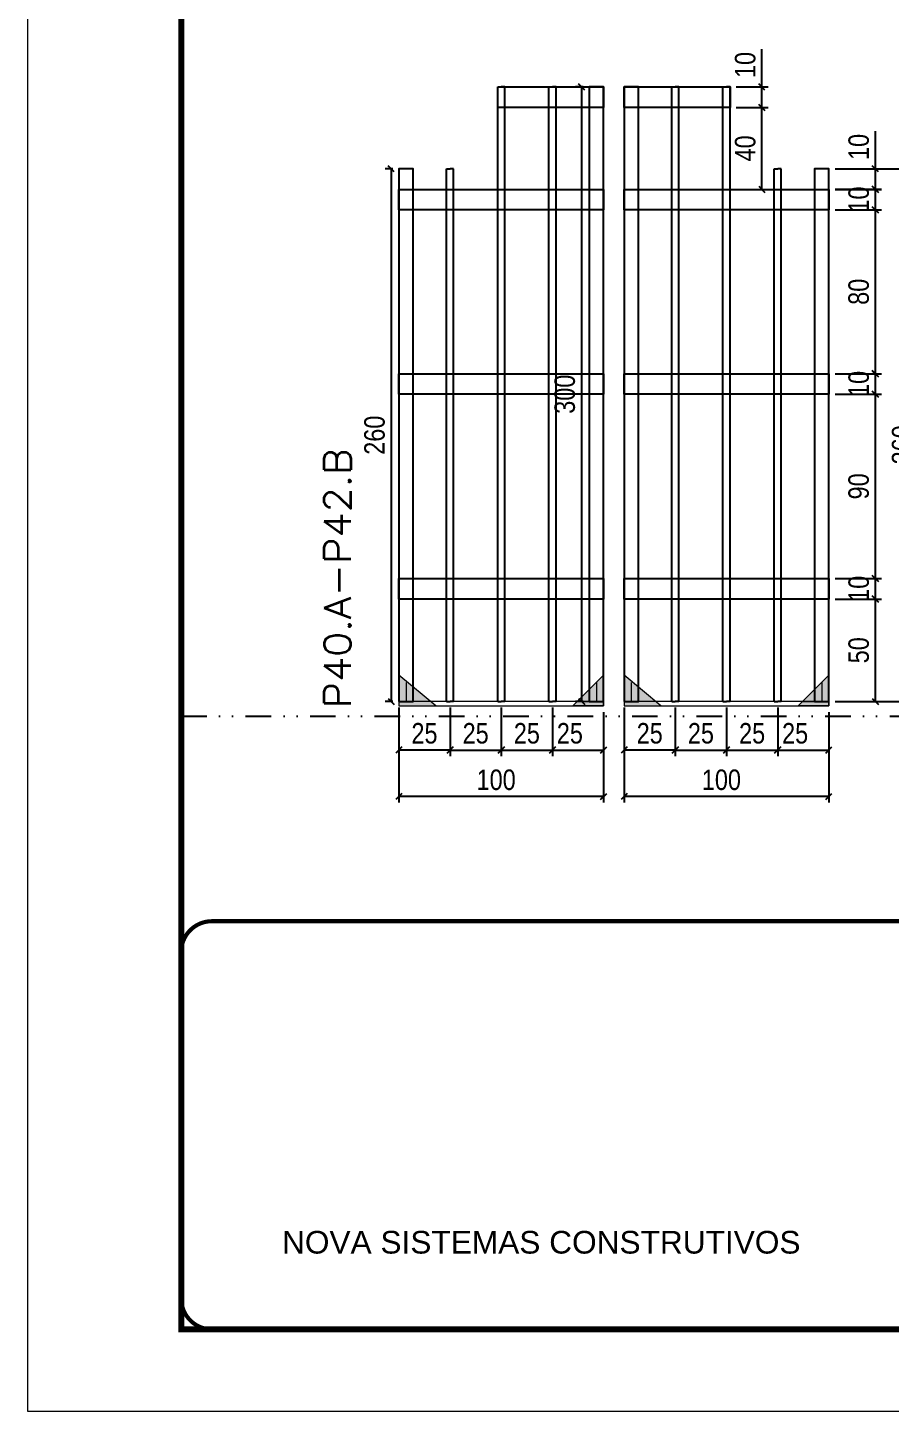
# Model space of a CAD drawing. Extents: x 14400 to 27878, y -21631 to 6985.
# Drawn here: x 14400 to 14821, y -12442 to -11767 of the extents above; entities that cross this region are included whole.
import ezdxf

# ---------------------------------------------------------------- set-up
doc = ezdxf.new("R2010")
doc.units = 0
for name, pattern in [('CONTINUO', [0]), ('DASHED', [0.75, 0.5, -0.25]), ('DIVIDE2', [0.625, 0.25, -0.125, 0, -0.125, 0, -0.125]), ('HIDDEN', [0.375, 0.25, -0.125])]:
    doc.linetypes.add(name, pattern=pattern)
for name, color, linetype in [('COTA', 241, 'Continuous'), ('Nível', 160, 'Continuous'), ('SARR_2.2x10', 60, 'Continuous'), ('SARR_3.5x7', 81, 'Continuous'), ('SARR_7x7', 40, 'Continuous')]:
    doc.layers.add(name, color=color, linetype=linetype)
for name, color, linetype, lineweight in [('Folhas', 255, 'Continuous', 9), ('Madeira', 126, 'Continuous', 18), ('Sarr 2.2x7', 40, 'Continuous', 9), ('SARRAFO DE PRESSAO', 251, 'DASHED', 9), ('Texto Seção', 7, 'Continuous', 15)]:
    doc.layers.add(name, color=color, linetype=linetype, lineweight=lineweight)
doc.styles.add('ARIAL', font='arial.ttf')
doc.styles.add('COTA TECNICA', font='techl___.ttf', dxfattribs={"height": 10})
doc.styles.add('REGUA-120', font='ROMANS.shx', dxfattribs={"height": 15})
doc.dimstyles.new('PAINEL', dxfattribs={"dimtxt": 10, "dimasz": 3, "dimexe": 3, "dimexo": 3, "dimgap": 3, "dimtad": 1, "dimdec": 1, "dimzin": 12, "dimdsep": 46, "dimtxsty": 'COTA TECNICA', "dimblk1": 'OBLIQUE', "dimblk2": 'OBLIQUE', "dimsah": 1, "dimcen": 0.9, "dimclrd": 4, "dimclre": 4, "dimclrt": 240, "dimadec": 1, "dimazin": 3, "dimtfac": 1, "dimtdec": 1, "dimtmove": 0, "dimatfit": 3, "dimfxl": 1, "dimtolj": 1, "dimtzin": 12, "dimarcsym": 0})

# ---------------------------------------------------------------- blocks, each defined once
blk = doc.blocks.new('9999999999')
at = {"color": 30, "linetype": 'CONTINUO', "const_width": 2}
blk.add_lwpolyline([(99583.98, 34230.21), (99583.98, 34414.45, 0.414214), (99568.98, 34429.45), (98228.98, 34429.45, 0.414214), (98213.98, 34414.45), (98213.98, 34245.21, 0.414214), (98228.98, 34230.21), (99583.98, 34230.21)], format="xyb", dxfattribs=at)
at = {"layer": 'Folhas'}
blk.add_lwpolyline([(98138.98, 34190.21), (99623.98, 34190.21), (99623.98, 35240.21), (98138.98, 35240.21)], close=True, dxfattribs=at)
at = {"layer": 'Folhas', "color": 30, "const_width": 3}
blk.add_lwpolyline([(98213.98, 34230.21), (99583.98, 34230.21), (99583.98, 35200.21), (98213.98, 35200.21)], close=True, dxfattribs=at)
at = {"color": 7, "linetype": 'Continuous', "ltscale": 5, "style": 'ARIAL'}
blk.add_text('NOVA SISTEMAS CONSTRUTIVOS', height=11.0592, dxfattribs=at).set_placement((98263.19, 34267.21))
blk = doc.blocks.new('_Oblique')
at = {"color": 0, "linetype": 'ByBlock', "lineweight": -2}
blk.add_line((-0.5, -0.5), (0.5, 0.5), dxfattribs=at)
blk = doc.blocks.new('*D4851')
at = {"layer": 'COTA', "color": 4, "lineweight": -2, "transparency": 16777216}
for p, q in [((14691.25, -12114.19), (14691.25, -12145.37)), ((14791.25, -12114.19), (14791.25, -12145.37)), ((14791.25, -12142.37), (14691.25, -12142.37))]:
    blk.add_line(p, q, dxfattribs=at)
at = {"layer": 'Defpoints', "color": 0, "transparency": 16777216}
for p in [(14691.25, -12111.19), (14791.25, -12111.19), (14691.25, -12142.37)]:
    blk.add_point(p, dxfattribs=at)
at = {"layer": 'COTA', "color": 4, "lineweight": -2, "transparency": 16777216, "xscale": 3, "yscale": 3, "zscale": 3, "rotation": 180}
blk.add_blockref('_Oblique', (14691.25, -12142.37), dxfattribs=at)
at = {"layer": 'COTA', "color": 4, "lineweight": -2, "transparency": 16777216, "xscale": 3, "yscale": 3, "zscale": 3}
blk.add_blockref('_Oblique', (14791.25, -12142.37), dxfattribs=at)
at = {"layer": 'COTA', "color": 240, "transparency": 16777216, "insert": (14738.75, -12134.27), "char_height": 10, "attachment_point": 5, "style": 'COTA TECNICA'}
blk.add_mtext('\\A1;100', dxfattribs=at)
blk = doc.blocks.new('*D4852')
at = {"layer": 'COTA', "color": 4, "lineweight": -2, "transparency": 16777216}
for p, q in [((14691.25, -12098.99), (14691.25, -12122.69)), ((14716.25, -12098.99), (14716.25, -12122.69)), ((14716.25, -12119.69), (14691.25, -12119.69))]:
    blk.add_line(p, q, dxfattribs=at)
at = {"layer": 'Defpoints', "color": 0, "transparency": 16777216}
for p in [(14691.25, -12095.99), (14716.25, -12095.99), (14691.25, -12119.69)]:
    blk.add_point(p, dxfattribs=at)
at = {"layer": 'COTA', "color": 4, "lineweight": -2, "transparency": 16777216, "xscale": 3, "yscale": 3, "zscale": 3, "rotation": 180}
blk.add_blockref('_Oblique', (14691.25, -12119.69), dxfattribs=at)
at = {"layer": 'COTA', "color": 4, "lineweight": -2, "transparency": 16777216, "xscale": 3, "yscale": 3, "zscale": 3}
blk.add_blockref('_Oblique', (14716.25, -12119.69), dxfattribs=at)
at = {"layer": 'COTA', "color": 240, "transparency": 16777216, "insert": (14703.75, -12111.58), "char_height": 10, "attachment_point": 5, "style": 'COTA TECNICA'}
blk.add_mtext('\\A1;25', dxfattribs=at)
blk = doc.blocks.new('*D4853')
at = {"layer": 'COTA', "color": 4, "lineweight": -2, "transparency": 16777216}
for p, q in [((14766.25, -12098.99), (14766.25, -12122.69)), ((14791.25, -12101.19), (14791.25, -12122.69)), ((14766.25, -12119.69), (14791.25, -12119.69))]:
    blk.add_line(p, q, dxfattribs=at)
at = {"layer": 'Defpoints', "color": 0, "transparency": 16777216}
for p in [(14766.25, -12095.99), (14791.25, -12098.19), (14791.25, -12119.69)]:
    blk.add_point(p, dxfattribs=at)
at = {"layer": 'COTA', "color": 4, "lineweight": -2, "transparency": 16777216, "xscale": 3, "yscale": 3, "zscale": 3, "rotation": 180}
blk.add_blockref('_Oblique', (14766.25, -12119.69), dxfattribs=at)
at = {"layer": 'COTA', "color": 4, "lineweight": -2, "transparency": 16777216, "xscale": 3, "yscale": 3, "zscale": 3}
blk.add_blockref('_Oblique', (14791.25, -12119.69), dxfattribs=at)
at = {"layer": 'COTA', "color": 240, "transparency": 16777216, "insert": (14774.75, -12111.58), "char_height": 10, "attachment_point": 5, "style": 'COTA TECNICA'}
blk.add_mtext('\\A1;25', dxfattribs=at)
blk = doc.blocks.new('*D4854')
at = {"layer": 'COTA', "color": 4, "lineweight": -2, "transparency": 16777216}
for p, q in [((14716.25, -12098.99), (14716.25, -12122.69)), ((14741.25, -12098.99), (14741.25, -12122.69)), ((14716.25, -12119.69), (14741.25, -12119.69))]:
    blk.add_line(p, q, dxfattribs=at)
at = {"layer": 'Defpoints', "color": 0, "transparency": 16777216}
for p in [(14716.25, -12095.99), (14741.25, -12095.99), (14741.25, -12119.69)]:
    blk.add_point(p, dxfattribs=at)
at = {"layer": 'COTA', "color": 4, "lineweight": -2, "transparency": 16777216, "xscale": 3, "yscale": 3, "zscale": 3, "rotation": 180}
blk.add_blockref('_Oblique', (14716.25, -12119.69), dxfattribs=at)
at = {"layer": 'COTA', "color": 4, "lineweight": -2, "transparency": 16777216, "xscale": 3, "yscale": 3, "zscale": 3}
blk.add_blockref('_Oblique', (14741.25, -12119.69), dxfattribs=at)
at = {"layer": 'COTA', "color": 240, "transparency": 16777216, "insert": (14728.75, -12111.58), "char_height": 10, "attachment_point": 5, "style": 'COTA TECNICA'}
blk.add_mtext('\\A1;25', dxfattribs=at)
blk = doc.blocks.new('*D4855')
at = {"layer": 'COTA', "color": 4, "lineweight": -2, "transparency": 16777216}
for p, q in [((14794.25, -12045.99), (14816.94, -12045.99)), ((14813.94, -12095.99), (14813.94, -12045.99)), ((14794.25, -12095.99), (14816.94, -12095.99))]:
    blk.add_line(p, q, dxfattribs=at)
at = {"layer": 'Defpoints', "color": 0, "transparency": 16777216}
for p in [(14791.25, -12045.99), (14813.94, -12045.99), (14791.25, -12095.99)]:
    blk.add_point(p, dxfattribs=at)
at = {"layer": 'COTA', "color": 4, "lineweight": -2, "transparency": 16777216, "xscale": 3, "yscale": 3, "zscale": 3}
for p, rotation in [((14813.94, -12045.99), 90), ((14813.94, -12095.99), 270)]:
    blk.add_blockref('_Oblique', p, dxfattribs=dict(at, rotation=rotation))
at = {"layer": 'COTA', "color": 240, "transparency": 16777216, "insert": (14805.83, -12070.99), "char_height": 10, "attachment_point": 5, "rotation": 90, "style": 'COTA TECNICA'}
blk.add_mtext('\\A1;50', dxfattribs=at)
blk = doc.blocks.new('*D4856')
at = {"layer": 'COTA', "color": 4, "lineweight": -2, "transparency": 16777216}
for p, q in [((14741.25, -12098.99), (14741.25, -12122.69)), ((14766.25, -12098.99), (14766.25, -12122.69)), ((14741.25, -12119.69), (14766.25, -12119.69))]:
    blk.add_line(p, q, dxfattribs=at)
at = {"layer": 'Defpoints', "color": 0, "transparency": 16777216}
for p in [(14741.25, -12095.99), (14766.25, -12095.99), (14766.25, -12119.69)]:
    blk.add_point(p, dxfattribs=at)
at = {"layer": 'COTA', "color": 4, "lineweight": -2, "transparency": 16777216, "xscale": 3, "yscale": 3, "zscale": 3, "rotation": 180}
blk.add_blockref('_Oblique', (14741.25, -12119.69), dxfattribs=at)
at = {"layer": 'COTA', "color": 4, "lineweight": -2, "transparency": 16777216, "xscale": 3, "yscale": 3, "zscale": 3}
blk.add_blockref('_Oblique', (14766.25, -12119.69), dxfattribs=at)
at = {"layer": 'COTA', "color": 240, "transparency": 16777216, "insert": (14753.75, -12111.58), "char_height": 10, "attachment_point": 5, "style": 'COTA TECNICA'}
blk.add_mtext('\\A1;25', dxfattribs=at)
blk = doc.blocks.new('*D4857')
at = {"layer": 'COTA', "color": 4, "lineweight": -2, "transparency": 16777216}
for p, q in [((14794.25, -12035.99), (14816.94, -12035.99)), ((14813.94, -12045.99), (14813.94, -12035.99)), ((14794.25, -12045.99), (14816.94, -12045.99))]:
    blk.add_line(p, q, dxfattribs=at)
at = {"layer": 'Defpoints', "color": 0, "transparency": 16777216}
for p in [(14791.25, -12035.99), (14813.94, -12035.99), (14791.25, -12045.99)]:
    blk.add_point(p, dxfattribs=at)
at = {"layer": 'COTA', "color": 4, "lineweight": -2, "transparency": 16777216, "xscale": 3, "yscale": 3, "zscale": 3}
for p, rotation in [((14813.94, -12035.99), 90), ((14813.94, -12045.99), 270)]:
    blk.add_blockref('_Oblique', p, dxfattribs=dict(at, rotation=rotation))
at = {"layer": 'COTA', "color": 240, "transparency": 16777216, "insert": (14805.84, -12040.99), "char_height": 10, "attachment_point": 5, "rotation": 90, "style": 'COTA TECNICA'}
blk.add_mtext('\\A1;10', dxfattribs=at)
blk = doc.blocks.new('*D4858')
at = {"layer": 'COTA', "color": 4, "lineweight": -2, "transparency": 16777216}
for p, q in [((14794.25, -11945.99), (14816.94, -11945.99)), ((14813.94, -12035.99), (14813.94, -11945.99)), ((14794.25, -12035.99), (14816.94, -12035.99))]:
    blk.add_line(p, q, dxfattribs=at)
at = {"layer": 'Defpoints', "color": 0, "transparency": 16777216}
for p in [(14791.25, -11945.99), (14813.94, -11945.99), (14791.25, -12035.99)]:
    blk.add_point(p, dxfattribs=at)
at = {"layer": 'COTA', "color": 4, "lineweight": -2, "transparency": 16777216, "xscale": 3, "yscale": 3, "zscale": 3}
for p, rotation in [((14813.94, -11945.99), 90), ((14813.94, -12035.99), 270)]:
    blk.add_blockref('_Oblique', p, dxfattribs=dict(at, rotation=rotation))
at = {"layer": 'COTA', "color": 240, "transparency": 16777216, "insert": (14805.81, -11990.99), "char_height": 10, "attachment_point": 5, "rotation": 90, "style": 'COTA TECNICA'}
blk.add_mtext('\\A1;90', dxfattribs=at)
blk = doc.blocks.new('*D4859')
at = {"layer": 'COTA', "color": 4, "lineweight": -2, "transparency": 16777216}
for p, q in [((14794.25, -11935.99), (14816.94, -11935.99)), ((14813.94, -11945.99), (14813.94, -11935.99)), ((14794.25, -11945.99), (14816.94, -11945.99))]:
    blk.add_line(p, q, dxfattribs=at)
at = {"layer": 'Defpoints', "color": 0, "transparency": 16777216}
for p in [(14791.25, -11935.99), (14813.94, -11935.99), (14791.25, -11945.99)]:
    blk.add_point(p, dxfattribs=at)
at = {"layer": 'COTA', "color": 4, "lineweight": -2, "transparency": 16777216, "xscale": 3, "yscale": 3, "zscale": 3}
for p, rotation in [((14813.94, -11935.99), 90), ((14813.94, -11945.99), 270)]:
    blk.add_blockref('_Oblique', p, dxfattribs=dict(at, rotation=rotation))
at = {"layer": 'COTA', "color": 240, "transparency": 16777216, "insert": (14805.84, -11940.99), "char_height": 10, "attachment_point": 5, "rotation": 90, "style": 'COTA TECNICA'}
blk.add_mtext('\\A1;10', dxfattribs=at)
blk = doc.blocks.new('*D4860')
at = {"layer": 'COTA', "color": 4, "lineweight": -2, "transparency": 16777216}
for p, q in [((14794.25, -11836.03), (14838.16, -11836.03)), ((14835.16, -12096.03), (14835.16, -11836.03)), ((14794.25, -12096.03), (14838.16, -12096.03))]:
    blk.add_line(p, q, dxfattribs=at)
at = {"layer": 'Defpoints', "color": 0, "transparency": 16777216}
for p in [(14791.25, -11836.03), (14835.16, -11836.03), (14791.25, -12096.03)]:
    blk.add_point(p, dxfattribs=at)
at = {"layer": 'COTA', "color": 4, "lineweight": -2, "transparency": 16777216, "xscale": 3, "yscale": 3, "zscale": 3}
for p, rotation in [((14835.16, -11836.03), 90), ((14835.16, -12096.03), 270)]:
    blk.add_blockref('_Oblique', p, dxfattribs=dict(at, rotation=rotation))
at = {"layer": 'COTA', "color": 240, "transparency": 16777216, "insert": (14827.06, -11970.73), "char_height": 10, "attachment_point": 5, "rotation": 90, "style": 'COTA TECNICA'}
blk.add_mtext('\\A1;260', dxfattribs=at)
blk = doc.blocks.new('*D4861')
at = {"layer": 'COTA', "color": 4, "lineweight": -2, "transparency": 16777216}
for p, q in [((14581.25, -12114.19), (14581.25, -12145.37)), ((14681.25, -12114.19), (14681.25, -12145.37)), ((14681.25, -12142.37), (14581.25, -12142.37))]:
    blk.add_line(p, q, dxfattribs=at)
at = {"layer": 'Defpoints', "color": 0, "transparency": 16777216}
for p in [(14581.25, -12111.19), (14681.25, -12111.19), (14581.25, -12142.37)]:
    blk.add_point(p, dxfattribs=at)
at = {"layer": 'COTA', "color": 4, "lineweight": -2, "transparency": 16777216, "xscale": 3, "yscale": 3, "zscale": 3, "rotation": 180}
blk.add_blockref('_Oblique', (14581.25, -12142.37), dxfattribs=at)
at = {"layer": 'COTA', "color": 4, "lineweight": -2, "transparency": 16777216, "xscale": 3, "yscale": 3, "zscale": 3}
blk.add_blockref('_Oblique', (14681.25, -12142.37), dxfattribs=at)
at = {"layer": 'COTA', "color": 240, "transparency": 16777216, "insert": (14628.75, -12134.27), "char_height": 10, "attachment_point": 5, "style": 'COTA TECNICA'}
blk.add_mtext('\\A1;100', dxfattribs=at)
blk = doc.blocks.new('*D4862')
at = {"layer": 'COTA', "color": 4, "lineweight": -2, "transparency": 16777216}
for p, q in [((14581.25, -12098.99), (14581.25, -12122.69)), ((14606.25, -12098.99), (14606.25, -12122.69)), ((14606.25, -12119.69), (14581.25, -12119.69))]:
    blk.add_line(p, q, dxfattribs=at)
at = {"layer": 'Defpoints', "color": 0, "transparency": 16777216}
for p in [(14581.25, -12095.99), (14606.25, -12095.99), (14581.25, -12119.69)]:
    blk.add_point(p, dxfattribs=at)
at = {"layer": 'COTA', "color": 4, "lineweight": -2, "transparency": 16777216, "xscale": 3, "yscale": 3, "zscale": 3, "rotation": 180}
blk.add_blockref('_Oblique', (14581.25, -12119.69), dxfattribs=at)
at = {"layer": 'COTA', "color": 4, "lineweight": -2, "transparency": 16777216, "xscale": 3, "yscale": 3, "zscale": 3}
blk.add_blockref('_Oblique', (14606.25, -12119.69), dxfattribs=at)
at = {"layer": 'COTA', "color": 240, "transparency": 16777216, "insert": (14593.75, -12111.58), "char_height": 10, "attachment_point": 5, "style": 'COTA TECNICA'}
blk.add_mtext('\\A1;25', dxfattribs=at)
blk = doc.blocks.new('*D4878')
at = {"layer": 'COTA', "color": 4, "lineweight": -2, "transparency": 16777216}
for p, q in [((14656.25, -12098.99), (14656.25, -12122.69)), ((14681.25, -12101.19), (14681.25, -12122.69)), ((14656.25, -12119.69), (14681.25, -12119.69))]:
    blk.add_line(p, q, dxfattribs=at)
at = {"layer": 'Defpoints', "color": 0, "transparency": 16777216}
for p in [(14656.25, -12095.99), (14681.25, -12098.19), (14681.25, -12119.69)]:
    blk.add_point(p, dxfattribs=at)
at = {"layer": 'COTA', "color": 4, "lineweight": -2, "transparency": 16777216, "xscale": 3, "yscale": 3, "zscale": 3, "rotation": 180}
blk.add_blockref('_Oblique', (14656.25, -12119.69), dxfattribs=at)
at = {"layer": 'COTA', "color": 4, "lineweight": -2, "transparency": 16777216, "xscale": 3, "yscale": 3, "zscale": 3}
blk.add_blockref('_Oblique', (14681.25, -12119.69), dxfattribs=at)
at = {"layer": 'COTA', "color": 240, "transparency": 16777216, "insert": (14664.75, -12111.58), "char_height": 10, "attachment_point": 5, "style": 'COTA TECNICA'}
blk.add_mtext('\\A1;25', dxfattribs=at)
blk = doc.blocks.new('*D4879')
at = {"layer": 'COTA', "color": 4, "lineweight": -2, "transparency": 16777216}
for p, q in [((14606.25, -12098.99), (14606.25, -12122.69)), ((14631.25, -12098.99), (14631.25, -12122.69)), ((14606.25, -12119.69), (14631.25, -12119.69))]:
    blk.add_line(p, q, dxfattribs=at)
at = {"layer": 'Defpoints', "color": 0, "transparency": 16777216}
for p in [(14606.25, -12095.99), (14631.25, -12095.99), (14631.25, -12119.69)]:
    blk.add_point(p, dxfattribs=at)
at = {"layer": 'COTA', "color": 4, "lineweight": -2, "transparency": 16777216, "xscale": 3, "yscale": 3, "zscale": 3, "rotation": 180}
blk.add_blockref('_Oblique', (14606.25, -12119.69), dxfattribs=at)
at = {"layer": 'COTA', "color": 4, "lineweight": -2, "transparency": 16777216, "xscale": 3, "yscale": 3, "zscale": 3}
blk.add_blockref('_Oblique', (14631.25, -12119.69), dxfattribs=at)
at = {"layer": 'COTA', "color": 240, "transparency": 16777216, "insert": (14618.75, -12111.58), "char_height": 10, "attachment_point": 5, "style": 'COTA TECNICA'}
blk.add_mtext('\\A1;25', dxfattribs=at)
blk = doc.blocks.new('*D4880')
at = {"layer": 'COTA', "color": 4, "lineweight": -2, "transparency": 16777216}
for p, q in [((14631.25, -12098.99), (14631.25, -12122.69)), ((14656.25, -12098.99), (14656.25, -12122.69)), ((14631.25, -12119.69), (14656.25, -12119.69))]:
    blk.add_line(p, q, dxfattribs=at)
at = {"layer": 'Defpoints', "color": 0, "transparency": 16777216}
for p in [(14631.25, -12095.99), (14656.25, -12095.99), (14656.25, -12119.69)]:
    blk.add_point(p, dxfattribs=at)
at = {"layer": 'COTA', "color": 4, "lineweight": -2, "transparency": 16777216, "xscale": 3, "yscale": 3, "zscale": 3, "rotation": 180}
blk.add_blockref('_Oblique', (14631.25, -12119.69), dxfattribs=at)
at = {"layer": 'COTA', "color": 4, "lineweight": -2, "transparency": 16777216, "xscale": 3, "yscale": 3, "zscale": 3}
blk.add_blockref('_Oblique', (14656.25, -12119.69), dxfattribs=at)
at = {"layer": 'COTA', "color": 240, "transparency": 16777216, "insert": (14643.75, -12111.58), "char_height": 10, "attachment_point": 5, "style": 'COTA TECNICA'}
blk.add_mtext('\\A1;25', dxfattribs=at)
blk = doc.blocks.new('*D4887')
at = {"layer": 'COTA', "color": 4, "lineweight": -2, "transparency": 16777216}
for p, q in [((14671.25, -11796.03), (14667.51, -11796.03)), ((14670.51, -11796.03), (14670.51, -12095.99)), ((14671.25, -12095.99), (14667.51, -12095.99))]:
    blk.add_line(p, q, dxfattribs=at)
at = {"layer": 'Defpoints', "color": 0, "transparency": 16777216}
for p in [(14674.25, -11796.03), (14670.51, -12095.99), (14674.25, -12095.99)]:
    blk.add_point(p, dxfattribs=at)
at = {"layer": 'COTA', "color": 4, "lineweight": -2, "transparency": 16777216, "xscale": 3, "yscale": 3, "zscale": 3}
for p, rotation in [((14670.51, -11796.03), 90), ((14670.51, -12095.99), 270)]:
    blk.add_blockref('_Oblique', p, dxfattribs=dict(at, rotation=rotation))
at = {"layer": 'COTA', "color": 240, "transparency": 16777216, "insert": (14662.29, -11946.01), "char_height": 10, "attachment_point": 5, "rotation": 90, "style": 'COTA TECNICA'}
blk.add_mtext('\\A1;300', dxfattribs=at)
blk = doc.blocks.new('*D4884')
at = {"layer": 'COTA', "color": 4, "lineweight": -2, "transparency": 16777216}
for p, q in [((14578.25, -11836.03), (14574.5, -11836.03)), ((14577.5, -11836.03), (14577.5, -12095.99)), ((14578.25, -12095.99), (14574.5, -12095.99))]:
    blk.add_line(p, q, dxfattribs=at)
at = {"layer": 'Defpoints', "color": 0, "transparency": 16777216}
for p in [(14581.25, -11836.03), (14577.5, -12095.99), (14581.25, -12095.99)]:
    blk.add_point(p, dxfattribs=at)
at = {"layer": 'COTA', "color": 4, "lineweight": -2, "transparency": 16777216, "xscale": 3, "yscale": 3, "zscale": 3}
for p, rotation in [((14577.5, -11836.03), 90), ((14577.5, -12095.99), 270)]:
    blk.add_blockref('_Oblique', p, dxfattribs=dict(at, rotation=rotation))
at = {"layer": 'COTA', "color": 240, "transparency": 16777216, "insert": (14569.4, -11966.01), "char_height": 10, "attachment_point": 5, "rotation": 90, "style": 'COTA TECNICA'}
blk.add_mtext('\\A1;260', dxfattribs=at)
blk = doc.blocks.new('*D4888')
at = {"layer": 'COTA', "color": 4, "lineweight": -2, "transparency": 16777216}
for p, q in [((14794.25, -11855.99), (14816.94, -11855.99)), ((14813.94, -11936.03), (14813.94, -11855.99)), ((14794.25, -11936.03), (14816.94, -11936.03))]:
    blk.add_line(p, q, dxfattribs=at)
at = {"layer": 'Defpoints', "color": 0, "transparency": 16777216}
for p in [(14791.25, -11855.99), (14813.94, -11855.99), (14791.25, -11936.03)]:
    blk.add_point(p, dxfattribs=at)
at = {"layer": 'COTA', "color": 4, "lineweight": -2, "transparency": 16777216, "xscale": 3, "yscale": 3, "zscale": 3}
for p, rotation in [((14813.94, -11855.99), 90), ((14813.94, -11936.03), 270)]:
    blk.add_blockref('_Oblique', p, dxfattribs=dict(at, rotation=rotation))
at = {"layer": 'COTA', "color": 240, "transparency": 16777216, "insert": (14805.82, -11896.01), "char_height": 10, "attachment_point": 5, "rotation": 90, "style": 'COTA TECNICA'}
blk.add_mtext('\\A1;80', dxfattribs=at)
blk = doc.blocks.new('*D4889')
at = {"layer": 'COTA', "color": 4, "lineweight": -2, "transparency": 16777216}
for p, q in [((14794.25, -11845.99), (14816.94, -11845.99)), ((14813.94, -11855.99), (14813.94, -11845.99)), ((14794.25, -11855.99), (14816.94, -11855.99))]:
    blk.add_line(p, q, dxfattribs=at)
at = {"layer": 'Defpoints', "color": 0, "transparency": 16777216}
for p in [(14791.25, -11845.99), (14813.94, -11845.99), (14791.25, -11855.99)]:
    blk.add_point(p, dxfattribs=at)
at = {"layer": 'COTA', "color": 4, "lineweight": -2, "transparency": 16777216, "xscale": 3, "yscale": 3, "zscale": 3}
for p, rotation in [((14813.94, -11845.99), 90), ((14813.94, -11855.99), 270)]:
    blk.add_blockref('_Oblique', p, dxfattribs=dict(at, rotation=rotation))
at = {"layer": 'COTA', "color": 240, "transparency": 16777216, "insert": (14805.84, -11850.99), "char_height": 10, "attachment_point": 5, "rotation": 90, "style": 'COTA TECNICA'}
blk.add_mtext('\\A1;10', dxfattribs=at)
blk = doc.blocks.new('*D4890')
at = {"layer": 'COTA', "color": 4, "lineweight": -2, "transparency": 16777216}
for p, q in [((14813.94, -11836.03), (14813.94, -11817.6)), ((14794.25, -11836.03), (14816.94, -11836.03)), ((14813.94, -11846.03), (14813.94, -11836.03)), ((14794.25, -11846.03), (14816.94, -11846.03))]:
    blk.add_line(p, q, dxfattribs=at)
at = {"layer": 'Defpoints', "color": 0, "transparency": 16777216}
for p in [(14791.25, -11836.03), (14813.94, -11836.03), (14791.25, -11846.03)]:
    blk.add_point(p, dxfattribs=at)
at = {"layer": 'COTA', "color": 4, "lineweight": -2, "transparency": 16777216, "xscale": 3, "yscale": 3, "zscale": 3}
for p, rotation in [((14813.94, -11836.03), 90), ((14813.94, -11846.03), 270)]:
    blk.add_blockref('_Oblique', p, dxfattribs=dict(at, rotation=rotation))
at = {"layer": 'COTA', "color": 240, "transparency": 16777216, "insert": (14805.84, -11825.31), "char_height": 10, "attachment_point": 5, "rotation": 90, "style": 'COTA TECNICA'}
blk.add_mtext('\\A1;10', dxfattribs=at)
blk = doc.blocks.new('*D4891')
at = {"layer": 'COTA', "color": 4, "lineweight": -2, "transparency": 16777216}
for p, q in [((14746, -11806.03), (14761.53, -11806.03)), ((14758.53, -11846.03), (14758.53, -11806.03)), ((14746, -11846.03), (14761.53, -11846.03))]:
    blk.add_line(p, q, dxfattribs=at)
at = {"layer": 'Defpoints', "color": 0, "transparency": 16777216}
for p in [(14743, -11806.03), (14758.53, -11806.03), (14743, -11846.03)]:
    blk.add_point(p, dxfattribs=at)
at = {"layer": 'COTA', "color": 4, "lineweight": -2, "transparency": 16777216, "xscale": 3, "yscale": 3, "zscale": 3}
for p, rotation in [((14758.53, -11806.03), 90), ((14758.53, -11846.03), 270)]:
    blk.add_blockref('_Oblique', p, dxfattribs=dict(at, rotation=rotation))
at = {"layer": 'COTA', "color": 240, "transparency": 16777216, "insert": (14750.42, -11826.03), "char_height": 10, "attachment_point": 5, "rotation": 90, "style": 'COTA TECNICA'}
blk.add_mtext('\\A1;40', dxfattribs=at)
blk = doc.blocks.new('*D4892')
at = {"layer": 'COTA', "color": 4, "lineweight": -2, "transparency": 16777216}
for p, q in [((14758.53, -11796.03), (14758.53, -11777.6)), ((14746, -11796.03), (14761.53, -11796.03)), ((14758.53, -11806.03), (14758.53, -11796.03)), ((14746, -11806.03), (14761.53, -11806.03))]:
    blk.add_line(p, q, dxfattribs=at)
at = {"layer": 'Defpoints', "color": 0, "transparency": 16777216}
for p in [(14743, -11796.03), (14758.53, -11796.03), (14743, -11806.03)]:
    blk.add_point(p, dxfattribs=at)
at = {"layer": 'COTA', "color": 4, "lineweight": -2, "transparency": 16777216, "xscale": 3, "yscale": 3, "zscale": 3}
for p, rotation in [((14758.53, -11796.03), 90), ((14758.53, -11806.03), 270)]:
    blk.add_blockref('_Oblique', p, dxfattribs=dict(at, rotation=rotation))
at = {"layer": 'COTA', "color": 240, "transparency": 16777216, "insert": (14750.42, -11785.31), "char_height": 10, "attachment_point": 5, "rotation": 90, "style": 'COTA TECNICA'}
blk.add_mtext('\\A1;10', dxfattribs=at)

msp = doc.modelspace()

# ---------------------------------------------------------------- hatches: boundary and pattern name
at = {"layer": 'Madeira'}
h = msp.add_hatch(color=252, dxfattribs=at)
h.dxf.hatch_style = 2
h.paths.add_polyline_path([(14581.25, -12083.19), (14581.25, -12098.19), (14599.25, -12098.19)])
h = msp.add_hatch(color=252, dxfattribs=at)
h.dxf.hatch_style = 2
h.paths.add_polyline_path([(14681.25, -12083.19), (14681.25, -12098.19), (14666.25, -12098.19)])
h = msp.add_hatch(color=252, dxfattribs=at)
h.dxf.hatch_style = 2
h.paths.add_polyline_path([(14691.25, -12083.19), (14691.25, -12098.19), (14709.25, -12098.19)])
h = msp.add_hatch(color=252, dxfattribs=at)
h.dxf.hatch_style = 2
h.paths.add_polyline_path([(14791.25, -12083.19), (14791.25, -12098.19), (14776.25, -12098.19)])

# ---------------------------------------------------------------- linework, layer by layer
at = {"layer": 'Madeira', "color": 1, "linetype": 'HIDDEN'}
for p, q in [((14584.75, -12086.69), (14584.75, -12095.99)), ((14584.75, -12086.69), (14584.75, -12095.99)), ((14677.75, -12086.69), (14677.75, -12095.99)), ((14677.75, -12086.69), (14677.75, -12095.99)), ((14694.75, -12086.69), (14694.75, -12095.99)), ((14694.75, -12086.69), (14694.75, -12095.99)), ((14787.75, -12086.69), (14787.75, -12095.99)), ((14787.75, -12086.69), (14787.75, -12095.99)), ((14591.08, -12095.99), (14581.25, -12095.99)), ((14591.08, -12095.99), (14581.25, -12095.99)), ((14597.05, -12095.99), (14581.25, -12095.99)), ((14588.25, -12090.19), (14588.25, -12095.99)), ((14668.45, -12095.99), (14681.25, -12095.99)), ((14671.41, -12095.99), (14681.25, -12095.99)), ((14671.41, -12095.99), (14681.25, -12095.99)), ((14701.08, -12095.99), (14691.25, -12095.99)), ((14701.08, -12095.99), (14691.25, -12095.99)), ((14707.05, -12095.99), (14691.25, -12095.99)), ((14698.25, -12090.19), (14698.25, -12095.99)), ((14778.45, -12095.99), (14791.25, -12095.99)), ((14781.41, -12095.99), (14791.25, -12095.99)), ((14781.41, -12095.99), (14791.25, -12095.99))]:
    msp.add_line(p, q, dxfattribs=at)
at = {"layer": 'Madeira'}
for p, q in [((14581.25, -12095.99), (14581.25, -12098.19)), ((14581.25, -12095.99), (14581.25, -12098.19)), ((14581.25, -12095.99), (14581.25, -12098.19)), ((14691.25, -12095.99), (14691.25, -12098.19)), ((14691.25, -12095.99), (14691.25, -12098.19)), ((14691.25, -12095.99), (14691.25, -12098.19))]:
    msp.add_line(p, q, dxfattribs=at)
at = {"layer": 'Madeira', "color": 0}
for points in [[(14581.25, -12083.19), (14581.25, -12098.19), (14599.25, -12098.19), (14581.25, -12083.19)], [(14681.25, -12083.19), (14681.25, -12098.19), (14666.25, -12098.19), (14681.25, -12083.19)], [(14691.25, -12083.19), (14691.25, -12098.19), (14709.25, -12098.19), (14691.25, -12083.19)], [(14791.25, -12083.19), (14791.25, -12098.19), (14776.25, -12098.19), (14791.25, -12083.19)]]:
    msp.add_lwpolyline(points, dxfattribs=at)
at = {"layer": 'Nível', "color": 4, "linetype": 'DIVIDE2', "ltscale": 50}
msp.add_line((14474.97, -12103.19), (15844.97, -12103.19), dxfattribs=at)
at = {"layer": 'Sarr 2.2x7'}
for points in [[(14681.25, -12095.99), (14581.25, -12095.99), (14581.25, -12098.19), (14681.25, -12098.19)], [(14791.25, -12095.99), (14691.25, -12095.99), (14691.25, -12098.19), (14791.25, -12098.19)]]:
    msp.add_lwpolyline(points, close=True, dxfattribs=at)
at = {"layer": 'SARR_2.2x10'}
for points in [[(14629.5, -11796.03), (14681.25, -11796.03), (14681.25, -11806.03), (14629.5, -11806.03)], [(14691.25, -11796.03), (14743, -11796.03), (14743, -11806.03), (14691.25, -11806.03)], [(14581.25, -11846.03), (14681.25, -11846.03), (14681.25, -11856.03), (14581.25, -11856.03)], [(14691.25, -11846.03), (14791.25, -11846.03), (14791.25, -11856.03), (14691.25, -11856.03)], [(14581.25, -11936.03), (14681.25, -11936.03), (14681.25, -11946.03), (14581.25, -11946.03)], [(14691.25, -11936.03), (14791.25, -11936.03), (14791.25, -11946.03), (14691.25, -11946.03)], [(14581.25, -12036.03), (14681.25, -12036.03), (14681.25, -12046.03), (14581.25, -12046.03)], [(14691.25, -12036.03), (14791.25, -12036.03), (14791.25, -12046.03), (14691.25, -12046.03)]]:
    msp.add_lwpolyline(points, close=True, dxfattribs=at)
at = {"layer": 'SARR_3.5x7'}
for p, q in [((14629.5, -12095.99), (14629.5, -11796.03)), ((14629.5, -11796.03), (14631.25, -11796.03)), ((14633, -11796.03), (14631.25, -11796.03)), ((14633, -12095.99), (14633, -11796.03)), ((14654.5, -12095.99), (14654.5, -11796.03)), ((14654.5, -11796.03), (14656.25, -11796.03)), ((14658, -11796.03), (14656.25, -11796.03)), ((14658, -12095.99), (14658, -11796.03)), ((14714.5, -12095.99), (14714.5, -11796.03)), ((14714.5, -11796.03), (14716.25, -11796.03)), ((14718, -11796.03), (14716.25, -11796.03)), ((14718, -12095.99), (14718, -11796.03)), ((14739.5, -12095.99), (14739.5, -11796.03)), ((14739.5, -11796.03), (14741.25, -11796.03)), ((14743, -11796.03), (14741.25, -11796.03)), ((14743, -12095.99), (14743, -11796.03)), ((14604.5, -12095.99), (14604.5, -11836.03)), ((14604.5, -11836.03), (14606.25, -11836.03)), ((14608, -11836.03), (14606.25, -11836.03)), ((14608, -12095.99), (14608, -11836.03)), ((14764.5, -12095.99), (14764.5, -11836.03)), ((14764.5, -11836.03), (14766.25, -11836.03)), ((14768, -11836.03), (14766.25, -11836.03)), ((14768, -12095.99), (14768, -11836.03)), ((14604.5, -12095.99), (14606.25, -12095.99)), ((14608, -12095.99), (14606.25, -12095.99)), ((14629.5, -12095.99), (14631.25, -12095.99)), ((14633, -12095.99), (14631.25, -12095.99)), ((14654.5, -12095.99), (14656.25, -12095.99)), ((14658, -12095.99), (14656.25, -12095.99)), ((14714.5, -12095.99), (14716.25, -12095.99)), ((14718, -12095.99), (14716.25, -12095.99)), ((14739.5, -12095.99), (14741.25, -12095.99)), ((14743, -12095.99), (14741.25, -12095.99)), ((14764.5, -12095.99), (14766.25, -12095.99)), ((14768, -12095.99), (14766.25, -12095.99))]:
    msp.add_line(p, q, dxfattribs=at)
at = {"layer": 'SARR_7x7'}
for points in [[(14674.25, -12095.99), (14681.25, -12095.99), (14681.25, -11796.03), (14674.25, -11796.03)], [(14691.25, -12095.99), (14698.25, -12095.99), (14698.25, -11796.03), (14691.25, -11796.03)], [(14581.25, -12095.99), (14588.25, -12095.99), (14588.25, -11836.03), (14581.25, -11836.03)], [(14784.25, -12095.99), (14791.25, -12095.99), (14791.25, -11836.03), (14784.25, -11836.03)]]:
    msp.add_lwpolyline(points, close=True, dxfattribs=at)

# ---------------------------------------------------------------- block references
at = {"layer": 'SARRAFO DE PRESSAO', "color": 6, "linetype": 'ByBlock'}
msp.add_blockref('9999999999', (-83739.01, -46632.68), dxfattribs=at)

# ---------------------------------------------------------------- texts
at = {"layer": 'Texto Seção', "style": 'REGUA-120', "width": 1.1}
msp.add_text('P40.A-P42.B', height=13, rotation=90, dxfattribs=at).set_placement((14557.8, -12099.31))

# ---------------------------------------------------------------- dimensions: what is measured, and where the dimension line sits
at = {"layer": 'COTA'}
for base, p1, p2, picture, middle in [((14758.53, -11796.03), (14743, -11806.03), (14743, -11796.03), '*D4892', (14750.42, -11785.31)), ((14670.51, -12095.99), (14674.25, -11796.03), (14674.25, -12095.99), '*D4887', (14662.29, -11946.01)), ((14758.53, -11806.03), (14743, -11846.03), (14743, -11806.03), '*D4891', (14750.42, -11826.03)), ((14813.94, -11836.03), (14791.25, -11846.03), (14791.25, -11836.03), '*D4890', (14805.84, -11825.31)), ((14577.5, -12095.99), (14581.25, -11836.03), (14581.25, -12095.99), '*D4884', (14569.4, -11966.01))]:
    dim = msp.add_linear_dim(base=base, p1=p1, p2=p2, angle=90, dimstyle='PAINEL', dxfattribs=at)
    dim.commit()
    dim.dimension.update_dxf_attribs({"geometry": picture, "text_midpoint": middle})
for base, p1, p2, angle, picture, middle in [((14835.16, -11836.03), (14791.25, -12096.03), (14791.25, -11836.03), 90, '*D4860', (14835.16, -11970.73)), ((14813.94, -11845.99), (14791.25, -11855.99), (14791.25, -11845.99), 90, '*D4889', (14813.94, -11850.99)), ((14813.94, -11935.99), (14791.25, -11945.99), (14791.25, -11935.99), 90, '*D4859', (14813.94, -11940.99)), ((14813.94, -12035.99), (14791.25, -12045.99), (14791.25, -12035.99), 90, '*D4857', (14813.94, -12040.99)), ((14581.25, -12142.37), (14681.25, -12111.19), (14581.25, -12111.19), 180, '*D4861', (14628.75, -12142.37)), ((14691.25, -12142.37), (14791.25, -12111.19), (14691.25, -12111.19), 180, '*D4851', (14738.75, -12142.37))]:
    dim = msp.add_linear_dim(base=base, p1=p1, p2=p2, angle=angle, dimstyle='PAINEL', override={"dimtmove": 1}, dxfattribs=at)
    dim.commit()
    dim.dimension.update_dxf_attribs({"geometry": picture, "text_midpoint": middle, "dimtype": 160})
for base, p1, p2, angle, picture, middle in [((14813.94, -11855.99), (14791.25, -11936.03), (14791.25, -11855.99), 90, '*D4888', (14805.82, -11896.01)), ((14813.94, -11945.99), (14791.25, -12035.99), (14791.25, -11945.99), 90, '*D4858', (14805.81, -11990.99)), ((14813.94, -12045.99), (14791.25, -12095.99), (14791.25, -12045.99), 90, '*D4855', (14805.83, -12070.99)), ((14581.25, -12119.69), (14606.25, -12095.99), (14581.25, -12095.99), 180, '*D4862', (14593.75, -12111.58)), ((14691.25, -12119.69), (14716.25, -12095.99), (14691.25, -12095.99), 180, '*D4852', (14703.75, -12111.58))]:
    dim = msp.add_linear_dim(base=base, p1=p1, p2=p2, angle=angle, dimstyle='PAINEL', override={"dimtmove": 1}, dxfattribs=at)
    dim.commit()
    dim.dimension.update_dxf_attribs({"geometry": picture, "text_midpoint": middle})
for base, p1, p2, picture, middle in [((14631.25, -12119.69), (14606.25, -12095.99), (14631.25, -12095.99), '*D4879', (14618.75, -12111.58)), ((14656.25, -12119.69), (14631.25, -12095.99), (14656.25, -12095.99), '*D4880', (14643.75, -12111.58)), ((14741.25, -12119.69), (14716.25, -12095.99), (14741.25, -12095.99), '*D4854', (14728.75, -12111.58)), ((14766.25, -12119.69), (14741.25, -12095.99), (14766.25, -12095.99), '*D4856', (14753.75, -12111.58))]:
    dim = msp.add_linear_dim(base=base, p1=p1, p2=p2, dimstyle='PAINEL', override={"dimtmove": 1}, dxfattribs=at)
    dim.commit()
    dim.dimension.update_dxf_attribs({"geometry": picture, "text_midpoint": middle})
for base, p1, p2, picture, middle in [((14681.25, -12119.69), (14656.25, -12095.99), (14681.25, -12098.19), '*D4878', (14664.75, -12119.69)), ((14791.25, -12119.69), (14766.25, -12095.99), (14791.25, -12098.19), '*D4853', (14774.75, -12119.69))]:
    dim = msp.add_linear_dim(base=base, p1=p1, p2=p2, dimstyle='PAINEL', override={"dimtmove": 1}, dxfattribs=at)
    dim.commit()
    dim.dimension.update_dxf_attribs({"geometry": picture, "text_midpoint": middle, "dimtype": 160})

doc.saveas('drawing.dxf')
